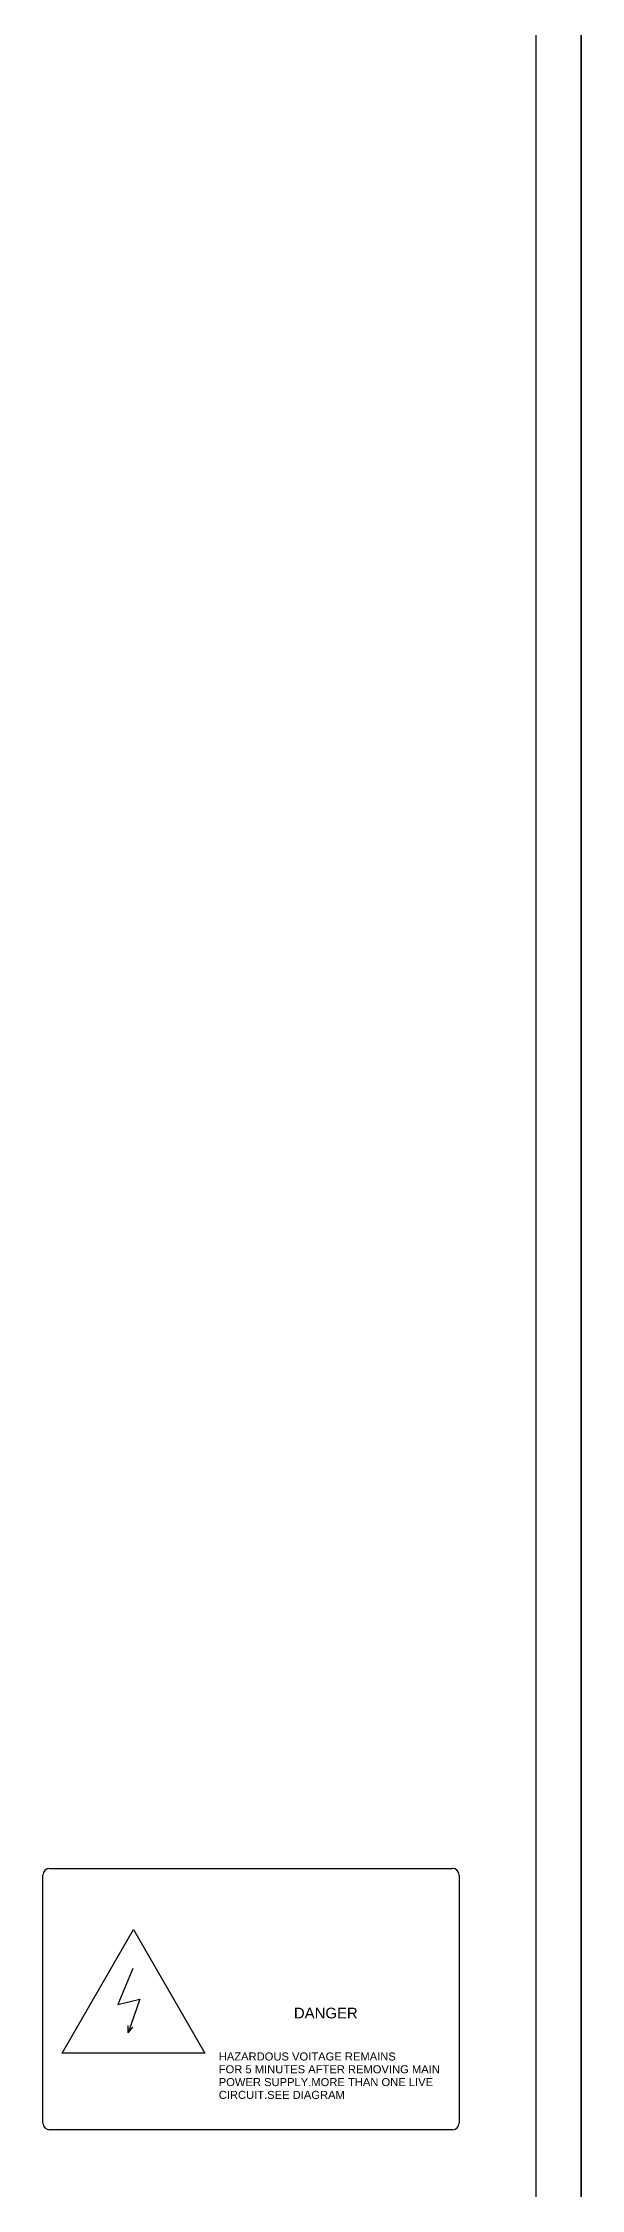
# Model space of a CAD drawing. Header units: inches. Extents: x 0 to 420, y 0 to 297.
# Drawn here: x 147.04 to 155.11, y 200.46 to 232.64 of the extents above; entities that cross this region are included whole.
import ezdxf
from ezdxf.enums import TextEntityAlignment as Align

# ---------------------------------------------------------------- set-up
doc = ezdxf.new("R2010")
doc.units = ezdxf.units.IN
doc.layers.add('Default', color=7, linetype='Continuous')
doc.layers.add('DV1_Default', color=7, linetype='Continuous')
doc.styles.add('SEACAD_arial_ttfB', font='arial.ttf', dxfattribs={"height": 0.2})

# ---------------------------------------------------------------- blocks, each defined once
blk = doc.blocks.new('SE')
at = {"layer": 'DV1_Default', "color": 7, "linetype": 'Continuous', "ltscale": 25.4}
for p, q in [((155.109, 105.286), (155.109, 280.566)), ((155.109, 280.566), (155.109, 105.286)), ((154.429, 275.526), (154.429, 110.326)), ((155.109, 105.286), (155.109, 264.566))]:
    blk.add_line(p, q, dxfattribs=at)
blk = doc.blocks.new('808430')
at = {"layer": 'Default', "color": 7, "linetype": 'Continuous', "ltscale": 25.4}
for p, q in [((147.041, 201.445), (147.041, 205.165)), ((147.141, 205.265), (153.181, 205.265)), ((153.281, 205.165), (153.281, 201.445)), ((147.328, 202.495), (148.399, 204.35)), ((148.399, 204.35), (149.47, 202.495)), ((148.387, 203.764), (148.166, 203.225)), ((148.166, 203.225), (148.496, 203.306)), ((148.496, 203.306), (148.317, 202.8)), ((148.317, 202.8), (148.317, 202.908)), ((148.317, 202.8), (148.387, 202.885)), ((149.47, 202.495), (147.328, 202.495)), ((153.181, 201.345), (147.141, 201.345))]:
    blk.add_line(p, q, dxfattribs=at)
for centre, start, end in [((147.141, 205.165), 90, 180), ((153.181, 205.165), 0, 90), ((147.141, 201.445), 180, 270), ((153.181, 201.445), 270, 360)]:
    blk.add_arc(centre, 0.1, start, end, dxfattribs=at)
at = {"layer": 'Default', "color": 7, "linetype": 'Continuous', "ltscale": 25.4, "style": 'SEACAD_arial_ttfB'}
for s, height, p in [('DANGER', 0.16, (150.804, 203.176)), ('HAZARDOUS VOITAGE REMAINS', 0.12, (149.677, 202.505)), ('FOR 5 MINUTES AFTER REMOVING MAIN ', 0.12, (149.677, 202.313)), ('POWER SUPPLY.MORE THAN ONE LIVE ', 0.12, (149.677, 202.121)), ('CIRCUIT.SEE DIAGRAM', 0.12, (149.677, 201.929))]:
    blk.add_text(s, height=height, dxfattribs=at).set_placement(p, align=Align.TOP_LEFT)

msp = doc.modelspace()

# ---------------------------------------------------------------- block references
at = {"layer": 'Default'}
msp.add_blockref('SE', (0, 0), dxfattribs=at)
at = {"layer": 'Default', "color": 7, "linetype": 'Continuous', "ltscale": 25.4}
msp.add_blockref('808430', (0, 0), dxfattribs=at)

doc.saveas('drawing.dxf')
